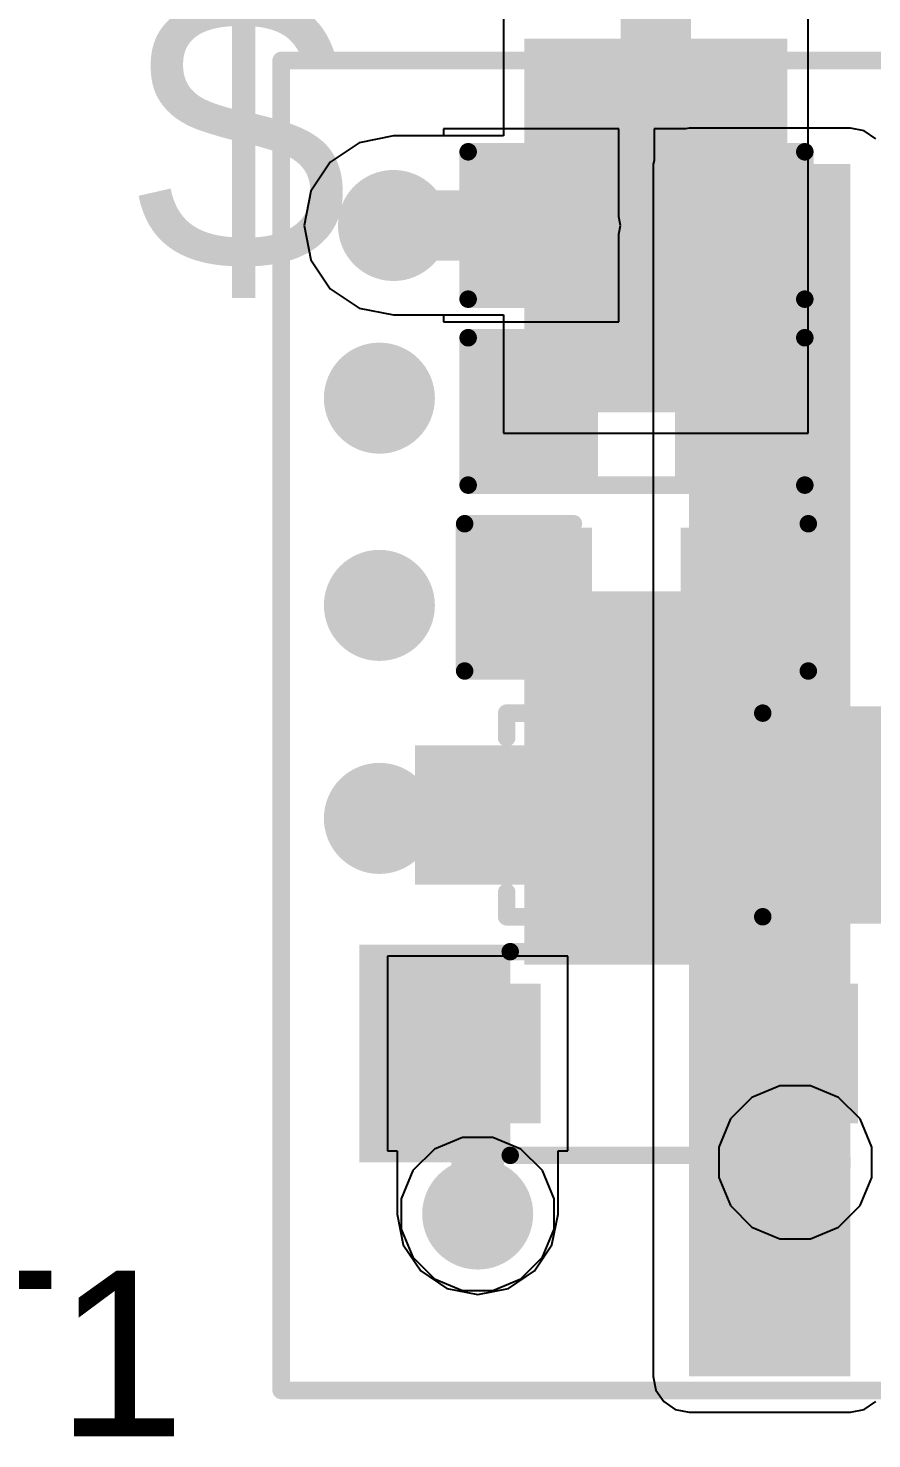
# Model space of a CAD drawing. Header units: millimetres. Extents: x 0 to 172, y 0 to 138.
# Drawn here: x 13.36 to 19.47, y 94.29 to 104.5 of the extents above; entities that cross this region are included whole.
import ezdxf

# ---------------------------------------------------------------- set-up
doc = ezdxf.new("R2010")
doc.units = ezdxf.units.MM
for name, color, linetype in [('BottomLayer', 5, 'Continuous'), ('BottomPaste', 16, 'Continuous'), ('BottomSolder', 6, 'Continuous'), ('TopLayer', 1, 'Continuous'), ('TopOverlay', 2, 'Continuous'), ('TopPaste', 8, 'Continuous'), ('TopSolder', 216, 'Continuous'), ('ViaHoleLayer', 16, 'Continuous')]:
    doc.layers.add(name, color=color, linetype=linetype)
doc.styles.add('Arial', font='', dxfattribs={"height": 0.2})
doc.styles.get('Arial').set_extended_font_data('Arial')

# ---------------------------------------------------------------- blocks, each defined once
blk = doc.blocks.new('R___0603_177')
at = {"layer": 'TopLayer'}
for points in [[(-0.381, 0.4445), (-0.381, -0.4445), (-1.143, -0.4445), (-1.143, 0.4445)], [(1.143, 0.4445), (1.143, -0.4445), (0.381, -0.4445), (0.381, 0.4445)]]:
    blk.add_hatch(color=1, dxfattribs=at).paths.add_polyline_path(points)
at = {"layer": 'TopPaste'}
for points in [[(-0.381, 0.4445), (-0.381, -0.4445), (-1.143, -0.4445), (-1.143, 0.4445)], [(1.143, 0.4445), (1.143, -0.4445), (0.381, -0.4445), (0.381, 0.4445)]]:
    blk.add_hatch(color=8, dxfattribs=at).paths.add_polyline_path(points)
at = {"layer": 'TopSolder'}
for points in [[(-0.2794, 0.5461), (-0.2794, -0.5461), (-1.2446, -0.5461), (-1.2446, 0.5461)], [(1.2446, 0.5461), (1.2446, -0.5461), (0.2794, -0.5461), (0.2794, 0.5461)]]:
    blk.add_hatch(color=216, dxfattribs=at).paths.add_polyline_path(points)
at = {"layer": 'TopOverlay', "const_width": 0.127}
for points in [[(-1.2192, -0.5334), (-1.2192, 0.5334)], [(-1.2192, 0.5334), (1.2192, 0.5334)], [(1.2192, -0.5334), (1.2192, 0.5334)], [(-1.2192, -0.5334), (1.2192, -0.5334)]]:
    blk.add_lwpolyline(points, dxfattribs=at)
at = {"layer": 'TopOverlay', "const_width": 0.0635}
for points in [[(-1.25095, 0.5334, 1), (-1.18745, 0.5334, 1)], [(-1.25095, 0.5334, 1), (-1.18745, 0.5334, 1)], [(1.18745, 0.5334, 1), (1.25095, 0.5334, 1)], [(1.18745, 0.5334, 1), (1.25095, 0.5334, 1)], [(-1.25095, -0.5334, 1), (-1.18745, -0.5334, 1)], [(-1.25095, -0.5334, 1), (-1.18745, -0.5334, 1)], [(1.18745, -0.5334, 1), (1.25095, -0.5334, 1)], [(1.18745, -0.5334, 1), (1.25095, -0.5334, 1)]]:
    blk.add_lwpolyline(points, format="xyb", close=True, dxfattribs=at)
blk = doc.blocks.new('R___0603_180')
at = {"layer": 'TopLayer'}
for points in [[(-0.381, 0.4445), (-0.381, -0.4445), (-1.143, -0.4445), (-1.143, 0.4445)], [(1.143, 0.4445), (1.143, -0.4445), (0.381, -0.4445), (0.381, 0.4445)]]:
    blk.add_hatch(color=1, dxfattribs=at).paths.add_polyline_path(points)
at = {"layer": 'TopPaste'}
for points in [[(-0.381, 0.4445), (-0.381, -0.4445), (-1.143, -0.4445), (-1.143, 0.4445)], [(1.143, 0.4445), (1.143, -0.4445), (0.381, -0.4445), (0.381, 0.4445)]]:
    blk.add_hatch(color=8, dxfattribs=at).paths.add_polyline_path(points)
at = {"layer": 'TopSolder'}
for points in [[(-0.2794, 0.5461), (-0.2794, -0.5461), (-1.2446, -0.5461), (-1.2446, 0.5461)], [(1.2446, 0.5461), (1.2446, -0.5461), (0.2794, -0.5461), (0.2794, 0.5461)]]:
    blk.add_hatch(color=216, dxfattribs=at).paths.add_polyline_path(points)
at = {"layer": 'TopOverlay', "const_width": 0.127}
for points in [[(-1.2192, -0.5334), (-1.2192, 0.5334)], [(-1.2192, 0.5334), (1.2192, 0.5334)], [(1.2192, -0.5334), (1.2192, 0.5334)], [(-1.2192, -0.5334), (1.2192, -0.5334)]]:
    blk.add_lwpolyline(points, dxfattribs=at)
at = {"layer": 'TopOverlay', "const_width": 0.0635}
for points in [[(-1.25095, 0.5334, 1), (-1.18745, 0.5334, 1)], [(-1.25095, 0.5334, 1), (-1.18745, 0.5334, 1)], [(1.18745, 0.5334, 1), (1.25095, 0.5334, 1)], [(1.18745, 0.5334, 1), (1.25095, 0.5334, 1)], [(-1.25095, -0.5334, 1), (-1.18745, -0.5334, 1)], [(-1.25095, -0.5334, 1), (-1.18745, -0.5334, 1)], [(1.18745, -0.5334, 1), (1.25095, -0.5334, 1)], [(1.18745, -0.5334, 1), (1.25095, -0.5334, 1)]]:
    blk.add_lwpolyline(points, format="xyb", close=True, dxfattribs=at)
blk = doc.blocks.new('SOD_323_288')
at = {"layer": 'TopLayer'}
for points in [[(-0.75, -0.45), (-1.55, -0.45), (-1.55, 0.45), (-0.75, 0.45)], [(1.55, -0.45), (0.75, -0.45), (0.75, 0.45), (1.55, 0.45)]]:
    blk.add_hatch(color=1, dxfattribs=at).paths.add_polyline_path(points)
at = {"layer": 'TopOverlay'}
for points in [[(-2.007, 0.483), (-0.914, 0.483), (-0.914, 0.787), (-2.007, 0.787)], [(-2.007, -0.508), (-1.575, -0.508), (-1.575, 0.508), (-2.007, 0.508)], [(-2.007, -0.787), (-0.914, -0.787), (-0.914, -0.483), (-2.007, -0.483)]]:
    blk.add_hatch(color=2, dxfattribs=at).paths.add_polyline_path(points)
at = {"layer": 'TopPaste'}
for points in [[(-0.75, -0.45), (-1.55, -0.45), (-1.55, 0.45), (-0.75, 0.45)], [(1.55, -0.45), (0.75, -0.45), (0.75, 0.45), (1.55, 0.45)]]:
    blk.add_hatch(color=8, dxfattribs=at).paths.add_polyline_path(points)
at = {"layer": 'TopSolder'}
for points in [[(-0.695, -0.505), (-1.605, -0.505), (-1.605, 0.505), (-0.695, 0.505)], [(1.605, -0.505), (0.695, -0.505), (0.695, 0.505), (1.605, 0.505)]]:
    blk.add_hatch(color=216, dxfattribs=at).paths.add_polyline_path(points)
at = {"layer": 'TopOverlay', "const_width": 0.127}
for points in [[(0.94, 0.737), (-0.914, 0.737)], [(0.94, 0.737), (0.94, 0.559)], [(0.94, -0.559), (0.94, -0.737)], [(0.94, -0.737), (-0.914, -0.737)]]:
    blk.add_lwpolyline(points, dxfattribs=at)
at = {"layer": 'TopOverlay', "const_width": 0.0635}
for points in [[(-0.946, 0.737, 1), (-0.883, 0.737, 1)], [(0.908, 0.737, 1), (0.972, 0.737, 1)], [(0.908, 0.737, 1), (0.972, 0.737, 1)], [(0.908, 0.559, 1), (0.972, 0.559, 1)], [(0.908, -0.559, 1), (0.972, -0.559, 1)], [(-0.946, -0.737, 1), (-0.883, -0.737, 1)], [(0.908, -0.737, 1), (0.972, -0.737, 1)], [(0.908, -0.737, 1), (0.972, -0.737, 1)]]:
    blk.add_lwpolyline(points, format="xyb", close=True, dxfattribs=at)
blk = doc.blocks.new('SMA_B_289')
at = {"layer": 'BottomLayer'}
for points in [[(-3.25, 0.85), (-0.75, 0.85), (-0.75, -0.85), (-3.25, -0.85)], [(0.75, 0.85), (3.25, 0.85), (3.25, -0.85), (0.75, -0.85)]]:
    blk.add_hatch(color=5, dxfattribs=at).paths.add_polyline_path(points)
at = {"layer": 'BottomPaste'}
for points in [[(-3.25, 0.85), (-0.75, 0.85), (-0.75, -0.85), (-3.25, -0.85)], [(0.75, 0.85), (3.25, 0.85), (3.25, -0.85), (0.75, -0.85)]]:
    blk.add_hatch(color=16, dxfattribs=at).paths.add_polyline_path(points)
at = {"layer": 'BottomSolder'}
for points in [[(-3.352, 0.952), (-0.648, 0.952), (-0.648, -0.952), (-3.352, -0.952)], [(0.648, 0.952), (3.352, 0.952), (3.352, -0.952), (0.648, -0.952)]]:
    blk.add_hatch(color=6, dxfattribs=at).paths.add_polyline_path(points)
blk = doc.blocks.new('SOD_323_292')
at = {"layer": 'TopLayer'}
for points in [[(-0.75, -0.45), (-1.55, -0.45), (-1.55, 0.45), (-0.75, 0.45)], [(1.55, -0.45), (0.75, -0.45), (0.75, 0.45), (1.55, 0.45)]]:
    blk.add_hatch(color=1, dxfattribs=at).paths.add_polyline_path(points)
at = {"layer": 'TopOverlay'}
for points in [[(-2.007, 0.483), (-0.914, 0.483), (-0.914, 0.787), (-2.007, 0.787)], [(-2.007, -0.508), (-1.575, -0.508), (-1.575, 0.508), (-2.007, 0.508)], [(-2.007, -0.787), (-0.914, -0.787), (-0.914, -0.483), (-2.007, -0.483)]]:
    blk.add_hatch(color=2, dxfattribs=at).paths.add_polyline_path(points)
at = {"layer": 'TopPaste'}
for points in [[(-0.75, -0.45), (-1.55, -0.45), (-1.55, 0.45), (-0.75, 0.45)], [(1.55, -0.45), (0.75, -0.45), (0.75, 0.45), (1.55, 0.45)]]:
    blk.add_hatch(color=8, dxfattribs=at).paths.add_polyline_path(points)
at = {"layer": 'TopSolder'}
for points in [[(-0.695, -0.505), (-1.605, -0.505), (-1.605, 0.505), (-0.695, 0.505)], [(1.605, -0.505), (0.695, -0.505), (0.695, 0.505), (1.605, 0.505)]]:
    blk.add_hatch(color=216, dxfattribs=at).paths.add_polyline_path(points)
at = {"layer": 'TopOverlay', "const_width": 0.127}
for points in [[(-0.914, 0.737), (0.94, 0.737)], [(0.94, 0.559), (0.94, 0.737)], [(0.94, -0.737), (0.94, -0.559)], [(-0.914, -0.737), (0.94, -0.737)]]:
    blk.add_lwpolyline(points, dxfattribs=at)
at = {"layer": 'TopOverlay', "const_width": 0.0635}
for points in [[(-0.946, 0.737, 1), (-0.883, 0.737, 1)], [(0.908, 0.737, 1), (0.972, 0.737, 1)], [(0.908, 0.737, 1), (0.972, 0.737, 1)], [(0.908, 0.559, 1), (0.972, 0.559, 1)], [(0.908, -0.559, 1), (0.972, -0.559, 1)], [(-0.946, -0.737, 1), (-0.883, -0.737, 1)], [(0.908, -0.737, 1), (0.972, -0.737, 1)], [(0.908, -0.737, 1), (0.972, -0.737, 1)]]:
    blk.add_lwpolyline(points, format="xyb", close=True, dxfattribs=at)
blk = doc.blocks.new('C___0603_350')
at = {"layer": 'TopLayer'}
for points in [[(-0.381, 0.445), (-0.381, -0.445), (-1.143, -0.445), (-1.143, 0.445)], [(1.143, 0.445), (1.143, -0.445), (0.381, -0.445), (0.381, 0.445)]]:
    blk.add_hatch(color=1, dxfattribs=at).paths.add_polyline_path(points)
at = {"layer": 'TopPaste'}
for points in [[(-0.381, 0.445), (-0.381, -0.445), (-1.143, -0.445), (-1.143, 0.445)], [(1.143, 0.445), (1.143, -0.445), (0.381, -0.445), (0.381, 0.445)]]:
    blk.add_hatch(color=8, dxfattribs=at).paths.add_polyline_path(points)
at = {"layer": 'TopSolder'}
for points in [[(-0.321, 0.504), (-0.321, -0.504), (-1.203, -0.504), (-1.203, 0.504)], [(1.203, 0.504), (1.203, -0.504), (0.321, -0.504), (0.321, 0.504)]]:
    blk.add_hatch(color=216, dxfattribs=at).paths.add_polyline_path(points)
at = {"layer": 'TopOverlay', "const_width": 0.127}
for points in [[(-1.245, 0.533), (-0.457, 0.533)], [(-1.245, -0.533), (-1.245, 0.533)], [(0.457, 0.533), (1.245, 0.533)], [(1.245, -0.533), (1.245, 0.533)], [(-1.245, -0.533), (-0.457, -0.533)], [(0.457, -0.533), (1.245, -0.533)]]:
    blk.add_lwpolyline(points, dxfattribs=at)
at = {"layer": 'TopOverlay', "const_width": 0.0635}
for points in [[(-1.276, 0.533, 1), (-1.213, 0.533, 1)], [(-1.276, 0.533, 1), (-1.213, 0.533, 1)], [(-0.489, 0.533, 1), (-0.425, 0.533, 1)], [(0.425, 0.533, 1), (0.489, 0.533, 1)], [(1.213, 0.533, 1), (1.276, 0.533, 1)], [(1.213, 0.533, 1), (1.276, 0.533, 1)], [(-1.276, -0.533, 1), (-1.213, -0.533, 1)], [(-1.276, -0.533, 1), (-1.213, -0.533, 1)], [(-0.489, -0.533, 1), (-0.425, -0.533, 1)], [(0.425, -0.533, 1), (0.489, -0.533, 1)], [(1.213, -0.533, 1), (1.276, -0.533, 1)], [(1.213, -0.533, 1), (1.276, -0.533, 1)]]:
    blk.add_lwpolyline(points, format="xyb", close=True, dxfattribs=at)

msp = doc.modelspace()

# ---------------------------------------------------------------- hatches: boundary and pattern name
at = {"layer": 'BottomLayer'}
h = msp.add_hatch(color=5, dxfattribs=at)
edge = h.paths.add_edge_path()
edge.add_arc((16.002, 103.073), 0.3, 0, 360)
h = msp.add_hatch(color=5, dxfattribs=at)
edge = h.paths.add_edge_path()
edge.add_arc((15.9, 101.823), 0.3, 0, 360)
h = msp.add_hatch(color=5, dxfattribs=at)
edge = h.paths.add_edge_path()
edge.add_arc((15.9, 100.323), 0.3, 0, 360)
h = msp.add_hatch(color=5, dxfattribs=at)
edge = h.paths.add_edge_path()
edge.add_arc((15.9, 98.781), 0.3, 0, 360)
h = msp.add_hatch(color=5, dxfattribs=at)
edge = h.paths.add_edge_path()
edge.add_arc((18.912, 96.291), 0.3, 0, 360)
h = msp.add_hatch(color=5, dxfattribs=at)
edge = h.paths.add_edge_path()
edge.add_arc((16.612, 95.917), 0.3, 0, 360)
at = {"layer": 'BottomSolder'}
h = msp.add_hatch(color=6, dxfattribs=at)
edge = h.paths.add_edge_path()
edge.add_arc((16.002, 103.073), 0.402, 0, 360)
h = msp.add_hatch(color=6, dxfattribs=at)
edge = h.paths.add_edge_path()
edge.add_arc((15.9, 101.823), 0.402, 0, 360)
h = msp.add_hatch(color=6, dxfattribs=at)
edge = h.paths.add_edge_path()
edge.add_arc((15.9, 100.323), 0.402, 0, 360)
h = msp.add_hatch(color=6, dxfattribs=at)
edge = h.paths.add_edge_path()
edge.add_arc((15.9, 98.781), 0.402, 0, 360)
h = msp.add_hatch(color=6, dxfattribs=at)
edge = h.paths.add_edge_path()
edge.add_arc((18.912, 96.291), 0.402, 0, 360)
h = msp.add_hatch(color=6, dxfattribs=at)
edge = h.paths.add_edge_path()
edge.add_arc((16.612, 95.917), 0.402, 0, 360)
at = {"layer": 'TopLayer'}
msp.add_hatch(color=1, dxfattribs=at).paths.add_polyline_path([(18.143, 94.742), (19.312, 94.742), (19.312, 103.518), (18.143, 103.518)])
h = msp.add_hatch(color=1, dxfattribs=at)
edge = h.paths.add_edge_path()
edge.add_arc((16.002, 103.073), 0.3, 0, 360)
h = msp.add_hatch(color=1, dxfattribs=at)
edge = h.paths.add_edge_path()
edge.add_arc((15.9, 101.823), 0.3, 0, 360)
h = msp.add_hatch(color=1, dxfattribs=at)
edge = h.paths.add_edge_path()
edge.add_arc((15.9, 100.323), 0.3, 0, 360)
h = msp.add_hatch(color=1, dxfattribs=at)
edge = h.paths.add_edge_path()
edge.add_arc((15.9, 98.781), 0.3, 0, 360)
h = msp.add_hatch(color=1, dxfattribs=at)
edge = h.paths.add_edge_path()
edge.add_arc((18.912, 96.291), 0.3, 0, 360)
h = msp.add_hatch(color=1, dxfattribs=at)
edge = h.paths.add_edge_path()
edge.add_arc((16.612, 95.917), 0.3, 0, 360)
at = {"layer": 'TopSolder'}
h = msp.add_hatch(color=216, dxfattribs=at)
edge = h.paths.add_edge_path()
edge.add_arc((16.002, 103.073), 0.402, 0, 360)
h = msp.add_hatch(color=216, dxfattribs=at)
edge = h.paths.add_edge_path()
edge.add_arc((15.9, 101.823), 0.402, 0, 360)
h = msp.add_hatch(color=216, dxfattribs=at)
edge = h.paths.add_edge_path()
edge.add_arc((15.9, 100.323), 0.402, 0, 360)
h = msp.add_hatch(color=216, dxfattribs=at)
edge = h.paths.add_edge_path()
edge.add_arc((15.9, 98.781), 0.402, 0, 360)
h = msp.add_hatch(color=216, dxfattribs=at)
edge = h.paths.add_edge_path()
edge.add_arc((18.912, 96.291), 0.402, 0, 360)
h = msp.add_hatch(color=216, dxfattribs=at)
edge = h.paths.add_edge_path()
edge.add_arc((16.612, 95.917), 0.402, 0, 360)
at = {"layer": 'ViaHoleLayer'}
h = msp.add_hatch(color=16, dxfattribs=at)
edge = h.paths.add_edge_path()
edge.add_arc((16.002, 103.073), 0.15, 0, 360)
h = msp.add_hatch(color=16, dxfattribs=at)
edge = h.paths.add_edge_path()
edge.add_arc((15.9, 101.823), 0.15, 0, 360)
h = msp.add_hatch(color=16, dxfattribs=at)
edge = h.paths.add_edge_path()
edge.add_arc((15.9, 100.323), 0.15, 0, 360)
h = msp.add_hatch(color=16, dxfattribs=at)
edge = h.paths.add_edge_path()
edge.add_arc((15.9, 98.781), 0.15, 0, 360)
h = msp.add_hatch(color=16, dxfattribs=at)
edge = h.paths.add_edge_path()
edge.add_arc((18.912, 96.291), 0.15, 0, 360)
h = msp.add_hatch(color=16, dxfattribs=at)
edge = h.paths.add_edge_path()
edge.add_arc((16.612, 95.917), 0.15, 0, 360)

# ---------------------------------------------------------------- linework, layer by layer
at = {"layer": 'BottomLayer'}
for p, q in [((16.798, 104.577), (16.798, 103.721)), ((19.006, 101.569), (19.006, 104.577)), ((15.754, 103.671), (15.544, 103.531)), ((16.002, 103.721), (15.754, 103.671)), ((16.798, 103.721), (16.002, 103.721)), ((15.544, 103.531), (15.404, 103.321)), ((15.404, 103.321), (15.355, 103.073)), ((15.355, 103.073), (15.404, 102.825)), ((15.404, 102.825), (15.544, 102.615)), ((15.544, 102.615), (15.754, 102.475)), ((15.754, 102.475), (16.002, 102.426)), ((16.002, 102.426), (16.798, 102.426)), ((16.798, 102.426), (16.798, 101.569)), ((16.798, 101.569), (19.006, 101.569)), ((18.801, 96.845), (18.598, 96.761)), ((19.022, 96.845), (18.801, 96.845)), ((19.225, 96.761), (19.022, 96.845)), ((18.598, 96.761), (18.442, 96.605)), ((19.381, 96.605), (19.225, 96.761)), ((18.442, 96.605), (18.358, 96.402)), ((19.466, 96.402), (19.381, 96.605)), ((16.501, 96.471), (16.298, 96.387)), ((16.722, 96.471), (16.501, 96.471)), ((16.925, 96.387), (16.722, 96.471)), ((18.358, 96.402), (18.358, 96.181)), ((19.466, 96.181), (19.466, 96.402)), ((16.298, 96.387), (16.142, 96.231)), ((17.081, 96.231), (16.925, 96.387)), ((16.142, 96.231), (16.058, 96.028)), ((17.166, 96.028), (17.081, 96.231)), ((18.358, 96.181), (18.442, 95.978)), ((19.381, 95.978), (19.466, 96.181)), ((16.058, 96.028), (16.058, 95.807)), ((17.166, 95.807), (17.166, 96.028)), ((18.442, 95.978), (18.598, 95.822)), ((19.225, 95.822), (19.381, 95.978)), ((16.058, 95.807), (16.142, 95.604)), ((17.081, 95.604), (17.166, 95.807)), ((18.598, 95.822), (18.801, 95.737)), ((19.022, 95.737), (19.225, 95.822)), ((18.801, 95.737), (19.022, 95.737)), ((16.142, 95.604), (16.298, 95.448)), ((16.925, 95.448), (17.081, 95.604)), ((16.298, 95.448), (16.501, 95.363)), ((16.722, 95.363), (16.925, 95.448)), ((16.501, 95.363), (16.722, 95.363))]:
    msp.add_line(p, q, dxfattribs=at)
at = {"layer": 'BottomLayer', "const_width": 0.508}
for points in [[(17.902, 103.073), (17.902, 106.048)], [(16.002, 103.073), (17.902, 103.073)]]:
    msp.add_lwpolyline(points, dxfattribs=at)
at = {"layer": 'BottomLayer', "const_width": 0.254}
for points in [[(15.875, 103.073, 1), (16.129, 103.073, 1)], [(17.775, 103.073, 1), (18.029, 103.073, 1)], [(17.775, 103.073, 1), (18.029, 103.073, 1)]]:
    msp.add_lwpolyline(points, format="xyb", close=True, dxfattribs=at)
at = {"layer": 'TopLayer'}
for p, q in [((17.635, 103.772), (16.365, 103.772)), ((16.365, 103.772), (16.365, 103.721)), ((17.635, 103.136), (17.635, 103.772)), ((18.118, 103.772), (17.889, 103.772)), ((17.889, 103.772), (17.889, 103.543)), ((18.143, 103.777), (18.118, 103.772)), ((19.312, 103.777), (18.143, 103.777)), ((19.411, 103.757), (19.312, 103.777)), ((19.495, 103.701), (19.411, 103.757)), ((15.754, 103.671), (15.544, 103.531)), ((16.002, 103.721), (15.754, 103.671)), ((16.365, 103.721), (16.002, 103.721)), ((17.889, 103.543), (17.884, 103.518)), ((15.544, 103.531), (15.404, 103.321)), ((17.884, 103.518), (17.884, 94.742)), ((15.404, 103.321), (15.355, 103.073)), ((17.647, 103.073), (17.635, 103.136)), ((15.355, 103.073), (15.404, 102.825)), ((17.635, 103.011), (17.647, 103.073)), ((17.635, 102.375), (17.635, 103.011)), ((15.404, 102.825), (15.544, 102.615)), ((15.544, 102.615), (15.754, 102.475)), ((15.754, 102.475), (16.002, 102.426)), ((16.002, 102.426), (16.365, 102.426)), ((16.365, 102.426), (16.365, 102.375)), ((16.365, 102.375), (17.635, 102.375)), ((17.266, 97.783), (15.958, 97.783)), ((15.958, 97.783), (15.958, 96.375)), ((17.266, 96.375), (17.266, 97.783)), ((15.958, 96.375), (16.029, 96.375)), ((16.029, 96.375), (16.029, 95.917)), ((17.194, 95.917), (17.194, 96.375)), ((17.194, 96.375), (17.266, 96.375)), ((16.029, 95.917), (16.073, 95.694)), ((17.15, 95.694), (17.194, 95.917)), ((16.073, 95.694), (16.2, 95.505)), ((17.024, 95.505), (17.15, 95.694)), ((16.2, 95.505), (16.389, 95.379)), ((16.835, 95.379), (17.024, 95.505)), ((16.389, 95.379), (16.612, 95.335)), ((16.612, 95.335), (16.835, 95.379)), ((17.884, 94.742), (17.903, 94.643)), ((17.903, 94.643), (17.959, 94.559)), ((17.959, 94.559), (18.043, 94.503)), ((19.411, 94.503), (19.495, 94.559)), ((18.043, 94.503), (18.143, 94.483)), ((18.143, 94.483), (19.312, 94.483)), ((19.312, 94.483), (19.411, 94.503))]:
    msp.add_line(p, q, dxfattribs=at)
for points, const_width in [([(16.002, 103.073), (17, 103.073)], 0.508), ([(16.612, 95.917), (16.612, 97.079)], 0.381)]:
    msp.add_lwpolyline(points, dxfattribs=dict(at, const_width=const_width))
for points, const_width in [([(15.875, 103.073, 1), (16.129, 103.073, 1)], 0.254), ([(16.873, 103.073, 1), (17.127, 103.073, 1)], 0.254), ([(16.516, 97.079, 1), (16.707, 97.079, 1)], 0.191), ([(16.516, 95.917, 1), (16.707, 95.917, 1)], 0.191)]:
    msp.add_lwpolyline(points, format="xyb", close=True, dxfattribs=dict(at, const_width=const_width))
at = {"layer": 'TopOverlay', "const_width": 0.127}
for points in [[(15.189, 104.267), (36.881, 104.267)], [(15.189, 94.64), (15.189, 104.267)], [(15.189, 94.64), (36.881, 94.64)]]:
    msp.add_lwpolyline(points, dxfattribs=at)
at = {"layer": 'TopOverlay', "const_width": 0.0635}
for points in [[(15.157, 104.267, 1), (15.221, 104.267, 1)], [(15.157, 104.267, 1), (15.221, 104.267, 1)], [(15.157, 94.64, 1), (15.221, 94.64, 1)], [(15.157, 94.64, 1), (15.221, 94.64, 1)]]:
    msp.add_lwpolyline(points, format="xyb", close=True, dxfattribs=at)

# ---------------------------------------------------------------- block references
for name, p, rotation in [('SMA_B_289', (17.902, 101.073), 90), ('SOD_323_288', (17.762, 98.806), 180)]:
    msp.add_blockref(name, p, dxfattribs=dict(rotation=rotation))
for name, p in [('R___0603_180', (17.762, 103.073)), ('R___0603_177', (17.762, 101.727)), ('C___0603_350', (17.762, 100.381)), ('SOD_323_292', (17.762, 97.079))]:
    msp.add_blockref(name, p)

# ---------------------------------------------------------------- texts
at = {"layer": 'TopOverlay', "style": 'Arial'}
for s, height, p in [('$', 2, (14.126, 102.75)), ('+12V START1', 1.2, (3.64, 94.307))]:
    msp.add_text(s, height=height, dxfattribs=at).set_placement(p)

doc.saveas('drawing.dxf')
